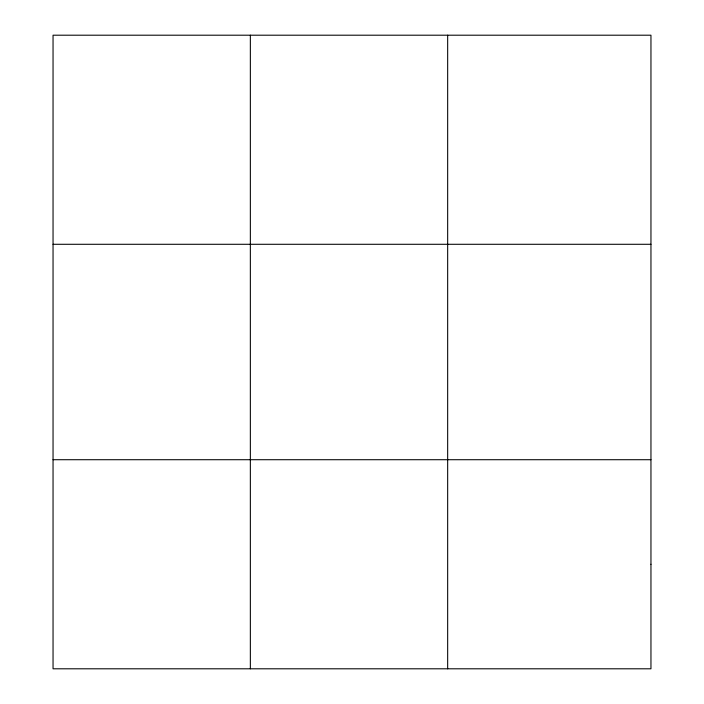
<?xml version="1.0" encoding="UTF-8"?>
<svg xmlns="http://www.w3.org/2000/svg" width="704" height="704" viewBox="0 0 704 704"><rect width="100%" height="100%" fill="white"/><g stroke="black" fill="none" stroke-linecap="round" stroke-linejoin="round"><path stroke-width="1.06" d="M250.351 35.2L250.351 668.8M447.665 35.2L447.665 668.8M53.046 244.288L650.954 244.288M53.046 459.712L650.954 459.712M650.954 564.256L650.954 668.8L53.046 668.8L53.046 35.2L650.954 35.2L650.954 564.256"/></g></svg>
